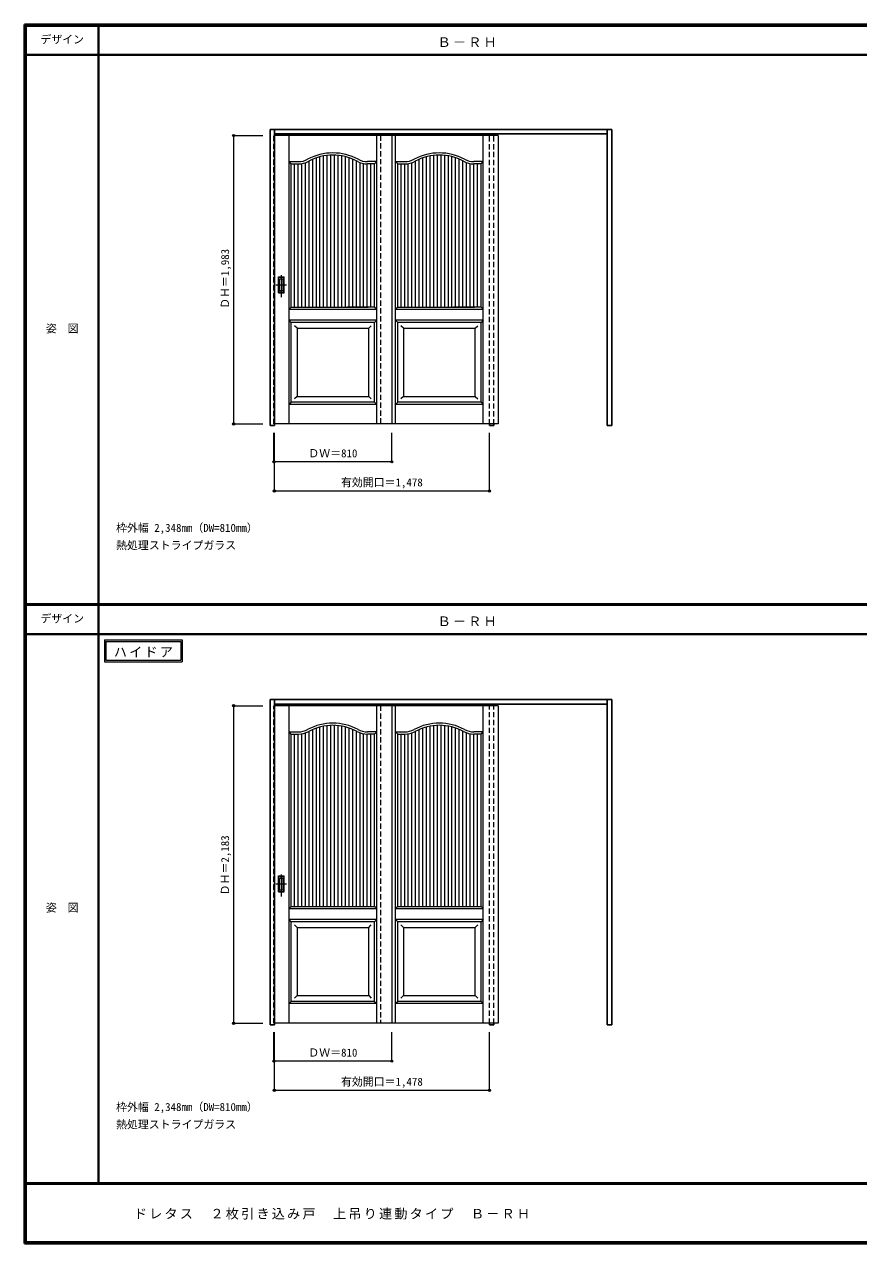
# Model space of a CAD drawing. Units: millimetres, scale not verified. Extents: x -6000 to 5700, y -4307 to 4175.
# Drawn here: x -6000 to -267, y -4205 to 4175 of the extents above; entities that cross this region are included whole.
import ezdxf
from ezdxf.enums import TextEntityAlignment as Align

# ---------------------------------------------------------------- set-up
doc = ezdxf.new("R2010")
doc.units = ezdxf.units.MM
doc.header["$LTSCALE"] = 30
doc.header["$PDMODE"] = 32
doc.header["$PDSIZE"] = 15
doc.linetypes.add('CHAIN1', pattern=[8, 5, -1, 1, -1])
doc.linetypes.add('DASHED1', pattern=[1.8, 1.2, -0.6])
for name, color, linetype, lineweight in [('0-2_扉', 7, 'Continuous', 18), ('0-4_枠', 3, 'Continuous', 25), ('0-6_引手SG', 7, 'Continuous', 18), ('0-A_文字', 7, 'Continuous', 18), ('0-B_寸法', 7, 'Continuous', 9), ('0-C_ハッチ', 4, 'Continuous', 9), ('F-1_枠', 6, 'Continuous', 40)]:
    doc.layers.add(name, color=color, linetype=linetype, lineweight=lineweight)
doc.layers.add('F-A_文字', color=7, linetype='Continuous')
doc.styles.add('ＭＳ ゴシック', font='')
doc.styles.get('ＭＳ ゴシック').set_extended_font_data('MS Gothic')

msp = doc.modelspace()

# ---------------------------------------------------------------- linework, layer by layer
at = {"layer": '0-2_扉', "color": 4, "linetype": 'DASHED1', "lineweight": 9}
for p, q in [((-4285, 3411.5), (-4282, 3411.5)), ((-4285, 1428.5), (-4285, 3411.5)), ((-3553, 3411.5), (-3553, 1428.5)), ((-4282, 1428.5), (-4285, 1428.5)), ((-4285, -507.75), (-4282, -507.75)), ((-4285, -2690.75), (-4285, -507.75)), ((-3553, -507.75), (-3553, -2690.75)), ((-4282, -2690.75), (-4285, -2690.75))]:
    msp.add_line(p, q, dxfattribs=at)
at = {"layer": '0-2_扉'}
for p, q in [((-3475, 3411.5), (-4282, 3411.5)), ((-4181.5, 1428.5), (-4181.5, 3411.5)), ((-3578.5, 1428.5), (-3578.5, 3411.5)), ((-2743, 3411.5), (-3550, 3411.5)), ((-3475, 3411.5), (-3475, 1428.5)), ((-3449.5, 1428.5), (-3449.5, 3411.5)), ((-2846.5, 1428.5), (-2846.5, 3411.5)), ((-2743, 3411.5), (-2743, 1428.5)), ((-4166.5, 3216.5), (-4181.5, 3231.5)), ((-4181.5, 3231.5), (-4117.49, 3231.5)), ((-4166.5, 2231.5), (-4166.5, 3216.5)), ((-4166.5, 3216.5), (-4117.49, 3216.5)), ((-3578.5, 3231.5), (-3642.51, 3231.5)), ((-3593.5, 3216.5), (-3642.51, 3216.5)), ((-3593.5, 3216.5), (-3578.5, 3231.5)), ((-3593.5, 2362.74), (-3593.5, 3216.5)), ((-3434.5, 3216.5), (-3449.5, 3231.5)), ((-3449.5, 3231.5), (-3385.49, 3231.5)), ((-3434.5, 2231.5), (-3434.5, 3216.5)), ((-3434.5, 3216.5), (-3385.49, 3216.5)), ((-2846.5, 3231.5), (-2910.51, 3231.5)), ((-2861.5, 3216.5), (-2910.51, 3216.5)), ((-2861.5, 3216.5), (-2846.5, 3231.5)), ((-2861.5, 2362.74), (-2861.5, 3216.5)), ((-3593.69, 3093.5), (-3593.5, 3093.5)), ((-2861.69, 3093.5), (-2861.5, 3093.5)), ((-3593.5, 2231.5), (-3593.5, 2373.55)), ((-2861.5, 2231.5), (-2861.5, 2373.55)), ((-4166.5, 2231.5), (-4181.5, 2216.5)), ((-4181.5, 2216.5), (-3578.5, 2216.5)), ((-4166.5, 2231.5), (-3638.5, 2231.5)), ((-3593.5, 2231.5), (-3782.5, 2231.5)), ((-3578.5, 2216.5), (-3593.5, 2231.5)), ((-3434.5, 2231.5), (-3449.5, 2216.5)), ((-3449.5, 2216.5), (-2846.5, 2216.5)), ((-3434.5, 2231.5), (-2906.5, 2231.5)), ((-2861.5, 2231.5), (-3050.5, 2231.5)), ((-2846.5, 2216.5), (-2861.5, 2231.5)), ((-4166.5, 2126.5), (-4181.5, 2141.5)), ((-3578.5, 2141.5), (-4181.5, 2141.5)), ((-4166.5, 1578.5), (-4166.5, 2126.5)), ((-3593.5, 2126.5), (-4166.5, 2126.5)), ((-4126.5, 2086.5), (-4144.18, 2104.18)), ((-3633.54, 2086.5), (-3615.86, 2104.18)), ((-3578.5, 2141.5), (-3593.5, 2126.5)), ((-3593.5, 1578.5), (-3593.5, 2126.5)), ((-3434.5, 2126.5), (-3449.5, 2141.5)), ((-2846.5, 2141.5), (-3449.5, 2141.5)), ((-3434.5, 1578.5), (-3434.5, 2126.5)), ((-2861.5, 2126.5), (-3434.5, 2126.5)), ((-3394.5, 2086.5), (-3412.18, 2104.18)), ((-2901.54, 2086.5), (-2883.86, 2104.18)), ((-2846.5, 2141.5), (-2861.5, 2126.5)), ((-2861.5, 1578.5), (-2861.5, 2126.5)), ((-4126.5, 2086.5), (-4126.5, 1618.5)), ((-4126.5, 2086.5), (-3633.5, 2086.5)), ((-3633.5, 1618.5), (-3633.5, 2086.5)), ((-3394.5, 2086.5), (-3394.5, 1618.5)), ((-3394.5, 2086.5), (-2901.5, 2086.5)), ((-2901.5, 1618.5), (-2901.5, 2086.5)), ((-4126.5, 1618.5), (-4144.18, 1600.82)), ((-4126.5, 1618.5), (-3633.5, 1618.5)), ((-3633.5, 1618.5), (-3633.5, 1619.93)), ((-3633.5, 1618.5), (-3615.82, 1600.82)), ((-3394.5, 1618.5), (-3412.18, 1600.82)), ((-3394.5, 1618.5), (-2901.5, 1618.5)), ((-2901.5, 1618.5), (-2901.5, 1619.93)), ((-2901.5, 1618.5), (-2883.82, 1600.82)), ((-4166.5, 1578.5), (-4181.5, 1563.5)), ((-3578.5, 1563.5), (-4181.5, 1563.5)), ((-3593.5, 1578.5), (-4166.5, 1578.5)), ((-3593.5, 1578.5), (-3578.5, 1563.5)), ((-3434.5, 1578.5), (-3449.5, 1563.5)), ((-2846.5, 1563.5), (-3449.5, 1563.5)), ((-2861.5, 1578.5), (-3434.5, 1578.5)), ((-2861.5, 1578.5), (-2846.5, 1563.5)), ((-3475, 1428.5), (-4282, 1428.5)), ((-2743, 1428.5), (-3550, 1428.5)), ((-3475, -507.75), (-4282, -507.75)), ((-4181.5, -2690.75), (-4181.5, -507.75)), ((-3578.5, -2690.75), (-3578.5, -507.75)), ((-2743, -507.75), (-3550, -507.75)), ((-3475, -507.75), (-3475, -2690.75)), ((-3449.5, -2690.75), (-3449.5, -507.75)), ((-2846.5, -2690.75), (-2846.5, -507.75)), ((-2743, -507.75), (-2743, -2690.75)), ((-4166.5, -702.75), (-4181.5, -687.75)), ((-4181.5, -687.75), (-4117.49, -687.75)), ((-4166.5, -702.75), (-4117.49, -702.75)), ((-4166.5, -1887.75), (-4166.5, -702.75)), ((-3578.5, -687.75), (-3642.51, -687.75)), ((-3593.5, -702.75), (-3642.51, -702.75)), ((-3593.5, -702.75), (-3578.5, -687.75)), ((-3593.5, -1887.75), (-3593.5, -702.75)), ((-3434.5, -702.75), (-3449.5, -687.75)), ((-3449.5, -687.75), (-3385.49, -687.75)), ((-3434.5, -702.75), (-3385.49, -702.75)), ((-3434.5, -1887.75), (-3434.5, -702.75)), ((-2846.5, -687.75), (-2910.51, -687.75)), ((-2861.5, -702.75), (-2910.51, -702.75)), ((-2861.5, -702.75), (-2846.5, -687.75)), ((-2861.5, -1887.75), (-2861.5, -702.75)), ((-3593.69, -825.75), (-3593.5, -825.75)), ((-2861.69, -825.75), (-2861.5, -825.75)), ((-4166.5, -1887.75), (-4181.5, -1902.75)), ((-4181.5, -1902.75), (-3578.5, -1902.75)), ((-4166.5, -1887.75), (-3593.5, -1887.75)), ((-3578.5, -1902.75), (-3593.5, -1887.75)), ((-3434.5, -1887.75), (-3449.5, -1902.75)), ((-3449.5, -1902.75), (-2846.5, -1902.75)), ((-3434.5, -1887.75), (-2861.5, -1887.75)), ((-2846.5, -1902.75), (-2861.5, -1887.75)), ((-4166.5, -1992.75), (-4181.5, -1977.75)), ((-3578.5, -1977.75), (-4181.5, -1977.75)), ((-4166.5, -2540.75), (-4166.5, -1992.75)), ((-3593.5, -1992.75), (-4166.5, -1992.75)), ((-3578.5, -1977.75), (-3593.5, -1992.75)), ((-3593.5, -2540.75), (-3593.5, -1992.75)), ((-3434.5, -1992.75), (-3449.5, -1977.75)), ((-2846.5, -1977.75), (-3449.5, -1977.75)), ((-3434.5, -2540.75), (-3434.5, -1992.75)), ((-2861.5, -1992.75), (-3434.5, -1992.75)), ((-2846.5, -1977.75), (-2861.5, -1992.75)), ((-2861.5, -2540.75), (-2861.5, -1992.75)), ((-4126.5, -2032.75), (-4144.18, -2015.07)), ((-4126.5, -2032.75), (-4126.5, -2500.75)), ((-4126.5, -2032.75), (-3633.5, -2032.75)), ((-3633.54, -2032.75), (-3615.86, -2015.07)), ((-3633.5, -2500.75), (-3633.5, -2032.75)), ((-3394.5, -2032.75), (-3412.18, -2015.07)), ((-3394.5, -2032.75), (-3394.5, -2500.75)), ((-3394.5, -2032.75), (-2901.5, -2032.75)), ((-2901.54, -2032.75), (-2883.86, -2015.07)), ((-2901.5, -2500.75), (-2901.5, -2032.75)), ((-4126.5, -2500.75), (-4144.18, -2518.43)), ((-4126.5, -2500.75), (-3633.5, -2500.75)), ((-3633.5, -2500.75), (-3633.5, -2499.32)), ((-3633.5, -2500.75), (-3615.82, -2518.43)), ((-3394.5, -2500.75), (-3412.18, -2518.43)), ((-3394.5, -2500.75), (-2901.5, -2500.75)), ((-2901.5, -2500.75), (-2901.5, -2499.32)), ((-2901.5, -2500.75), (-2883.82, -2518.43)), ((-4166.5, -2540.75), (-4181.5, -2555.75)), ((-3578.5, -2555.75), (-4181.5, -2555.75)), ((-3593.5, -2540.75), (-4166.5, -2540.75)), ((-3593.5, -2540.75), (-3578.5, -2555.75)), ((-3434.5, -2540.75), (-3449.5, -2555.75)), ((-2846.5, -2555.75), (-3449.5, -2555.75)), ((-2861.5, -2540.75), (-3434.5, -2540.75)), ((-2861.5, -2540.75), (-2846.5, -2555.75)), ((-3475, -2690.75), (-4282, -2690.75)), ((-2743, -2690.75), (-3550, -2690.75))]:
    msp.add_line(p, q, dxfattribs=at)
for centre, radius, start, end in [((-3880, 2926.5), 365, 61.6423, 118.3577), ((-3880, 2926.5), 350, 61.6423, 118.3577), ((-3148, 2926.5), 365, 61.6423, 118.3577), ((-3148, 2926.5), 350, 61.6423, 118.3577), ((-4117.49, 3366.5), 135, 270, 298.3577), ((-4117.49, 3366.5), 150, 270, 298.3577), ((-3642.51, 3366.5), 150, 241.6423, 270), ((-3642.51, 3366.5), 135, 241.6423, 270), ((-3385.49, 3366.5), 135, 270, 298.3577), ((-3385.49, 3366.5), 150, 270, 298.3577), ((-2910.51, 3366.5), 150, 241.6423, 270), ((-2910.51, 3366.5), 135, 241.6423, 270), ((-3880, -992.75), 365, 61.6423, 118.3577), ((-3880, -992.75), 350, 61.6423, 118.3577), ((-3148, -992.75), 365, 61.6423, 118.3577), ((-3148, -992.75), 350, 61.6423, 118.3577), ((-4117.49, -552.75), 135, 270, 298.3577), ((-4117.49, -552.75), 150, 270, 298.3577), ((-3642.51, -552.75), 150, 241.6423, 270), ((-3642.51, -552.75), 135, 241.6423, 270), ((-3385.49, -552.75), 135, 270, 298.3577), ((-3385.49, -552.75), 150, 270, 298.3577), ((-2910.51, -552.75), 150, 241.6423, 270), ((-2910.51, -552.75), 135, 241.6423, 270)]:
    msp.add_arc(centre, radius, start, end, dxfattribs=at)
at = {"layer": '0-4_枠'}
for p, q in [((-4312, 1418), (-4312, 3453)), ((-4312, 3453), (-1964, 3453)), ((-4282, 1418), (-4282, 3453)), ((-1994, 1418), (-1994, 3453)), ((-1964, 1418), (-1964, 3453)), ((-4282, 3423), (-1994, 3423)), ((-2804, 1428.5), (-2804, 1418)), ((-2774, 1428.5), (-2774, 1418)), ((-4282, 1418), (-4312, 1418)), ((-2804, 1418), (-2774, 1418)), ((-1964, 1418), (-1994, 1418)), ((-4312, -2701.25), (-4312, -466.25)), ((-4312, -466.25), (-1964, -466.25)), ((-4282, -2701.25), (-4282, -466.25)), ((-4282, -496.25), (-1994, -496.25)), ((-1994, -2701.25), (-1994, -466.25)), ((-1964, -2701.25), (-1964, -466.25)), ((-4282, -2701.25), (-4312, -2701.25)), ((-2804, -2690.75), (-2804, -2701.25)), ((-2804, -2701.25), (-2774, -2701.25)), ((-2774, -2690.75), (-2774, -2701.25)), ((-1964, -2701.25), (-1994, -2701.25))]:
    msp.add_line(p, q, dxfattribs=at)
at = {"layer": '0-4_枠', "color": 4, "linetype": 'DASHED1', "lineweight": 9}
for p, q in [((-2804, 1426), (-2804, 3423)), ((-2774, 1426), (-2774, 3423)), ((-2804, -2693.25), (-2804, -496.25)), ((-2774, -2693.25), (-2774, -496.25))]:
    msp.add_line(p, q, dxfattribs=at)
at = {"layer": '0-6_引手SG'}
for p, q in [((-4253, 2441), (-4215, 2441)), ((-4253, 2331), (-4253, 2441)), ((-4215, 2331), (-4215, 2441)), ((-4246.5, 2425), (-4221.5, 2425)), ((-4246.5, 2347), (-4246.5, 2425)), ((-4246.5, 2347), (-4221.5, 2347)), ((-4221.5, 2347), (-4221.5, 2425)), ((-4253, 2331), (-4215, 2331)), ((-4253, -1678.25), (-4215, -1678.25)), ((-4253, -1788.25), (-4253, -1678.25)), ((-4246.5, -1694.25), (-4221.5, -1694.25)), ((-4246.5, -1772.25), (-4246.5, -1694.25)), ((-4221.5, -1772.25), (-4221.5, -1694.25)), ((-4215, -1788.25), (-4215, -1678.25)), ((-4253, -1788.25), (-4215, -1788.25)), ((-4246.5, -1772.25), (-4221.5, -1772.25))]:
    msp.add_line(p, q, dxfattribs=at)
at = {"layer": '0-6_引手SG', "linetype": 'CHAIN1'}
for p, q in [((-4234, 2300.77), (-4234, 2471.62)), ((-4272.07, 2386), (-4199.56, 2386)), ((-4234, -1818.48), (-4234, -1647.63)), ((-4272.07, -1733.25), (-4199.56, -1733.25))]:
    msp.add_line(p, q, dxfattribs=at)
at = {"layer": '0-6_引手SG', "linetype": 'DASHED1'}
for p, q in [((-4218, 2335), (-4218, 2437)), ((-4250, 2335), (-4218, 2335)), ((-4218, -1784.25), (-4218, -1682.25)), ((-4250, -1784.25), (-4218, -1784.25))]:
    msp.add_line(p, q, dxfattribs=at)
for points in [[(-4250, 2335), (-4250, 2437), (-4218, 2437)], [(-4250, -1784.25), (-4250, -1682.25), (-4218, -1682.25)]]:
    msp.add_lwpolyline(points, dxfattribs=at)
at = {"layer": '0-A_文字'}
for p, q in [((-5450, -55.5), (-5450, -205.5)), ((-5440, -65.5), (-4925.67, -65.5)), ((-4925.67, -65.5), (-4925.67, -195.5)), ((-5450, -205.5), (-4915.67, -205.5))]:
    msp.add_line(p, q, dxfattribs=at)
for points in [[(-5450, -55.5), (-4915.67, -55.5), (-4915.67, -205.5)], [(-5440, -65.5), (-5440, -195.5), (-4925.67, -195.5)]]:
    msp.add_lwpolyline(points, dxfattribs=at)
at = {"layer": '0-B_寸法', "color": 4}
for p, q in [((-4562, 3411.5), (-4562, 1428.5)), ((-4562, 3411.5), (-4362, 3411.5)), ((-4562, 1428.5), (-4362, 1428.5)), ((-4285, 1168), (-4285, 1368)), ((-4282, 968), (-4282, 1368)), ((-3475, 1168), (-3475, 1368)), ((-2804, 968), (-2804, 1368)), ((-3475, 1168), (-4285, 1168)), ((-4282, 968), (-2804, 968)), ((-4562, -507.75), (-4362, -507.75)), ((-4562, -507.75), (-4562, -2690.75)), ((-4562, -2690.75), (-4362, -2690.75)), ((-4285, -2951.25), (-4285, -2751.25)), ((-4282, -3151.25), (-4282, -2751.25)), ((-3475, -2951.25), (-3475, -2751.25)), ((-2804, -3151.25), (-2804, -2751.25)), ((-3475, -2951.25), (-4285, -2951.25)), ((-4282, -3151.25), (-2804, -3151.25))]:
    msp.add_line(p, q, dxfattribs=at)
at = {"layer": '0-B_寸法'}
for p in [(-4562, 3411.5), (-4562, 1428.5), (-4285, 1168), (-3475, 1168), (-4282, 968), (-2804, 968), (-4562, -507.75), (-4562, -2690.75), (-4285, -2951.25), (-3475, -2951.25), (-4282, -3151.25), (-2804, -3151.25)]:
    msp.add_point(p, dxfattribs=at)
at = {"layer": '0-C_ハッチ'}
for p, q in [((-3943.5, 2231.5), (-3943.5, 3270.69)), ((-3918.5, 2231.5), (-3918.5, 3274.38)), ((-3893.5, 2231.5), (-3893.5, 3276.24)), ((-3868.5, 2231.5), (-3868.5, 3276.31)), ((-3843.5, 2231.5), (-3843.5, 3274.59)), ((-3818.5, 2231.5), (-3818.5, 3271.06)), ((-3211.5, 2231.5), (-3211.5, 3270.69)), ((-3186.5, 2231.5), (-3186.5, 3274.38)), ((-3161.5, 2231.5), (-3161.5, 3276.24)), ((-3136.5, 2231.5), (-3136.5, 3276.31)), ((-3111.5, 2231.5), (-3111.5, 3274.59)), ((-3086.5, 2231.5), (-3086.5, 3271.06)), ((-4143.5, 2231.5), (-4143.5, 3216.75)), ((-4118.5, 2231.5), (-4118.5, 3216.5)), ((-4093.5, 2231.5), (-4093.5, 3218.43)), ((-4068.5, 2231.5), (-4068.5, 3224.73)), ((-4043.5, 2231.5), (-4043.5, 3235.97)), ((-4018.5, 2231.5), (-4018.5, 3247.93)), ((-3993.5, 2231.5), (-3993.5, 3257.59)), ((-3968.5, 2231.5), (-3968.5, 3265.13)), ((-3793.5, 2231.5), (-3793.5, 3265.65)), ((-3768.5, 2231.5), (-3768.5, 3258.27)), ((-3743.5, 2231.5), (-3743.5, 3248.79)), ((-3718.5, 2231.5), (-3718.5, 3237.01)), ((-3693.5, 2231.5), (-3693.5, 3225.43)), ((-3668.5, 2231.5), (-3668.5, 3218.77)), ((-3643.5, 2231.5), (-3643.5, 3217.75)), ((-3618.5, 2231.5), (-3618.5, 3216.5)), ((-3411.5, 2231.5), (-3411.5, 3216.75)), ((-3386.5, 2231.5), (-3386.5, 3216.5)), ((-3361.5, 2231.5), (-3361.5, 3218.43)), ((-3336.5, 2231.5), (-3336.5, 3224.73)), ((-3311.5, 2231.5), (-3311.5, 3235.97)), ((-3286.5, 2231.5), (-3286.5, 3247.93)), ((-3261.5, 2231.5), (-3261.5, 3257.59)), ((-3236.5, 2231.5), (-3236.5, 3265.13)), ((-3061.5, 2231.5), (-3061.5, 3265.65)), ((-3036.5, 2231.5), (-3036.5, 3258.27)), ((-3011.5, 2231.5), (-3011.5, 3248.79)), ((-2986.5, 2231.5), (-2986.5, 3237.01)), ((-2961.5, 2231.5), (-2961.5, 3225.43)), ((-2936.5, 2231.5), (-2936.5, 3218.77)), ((-2911.5, 2231.5), (-2911.5, 3217.75)), ((-2886.5, 2231.5), (-2886.5, 3216.5)), ((-3993.5, -1887.75), (-3993.5, -661.66)), ((-3968.5, -1887.75), (-3968.5, -654.12)), ((-3943.5, -1887.75), (-3943.5, -648.56)), ((-3918.5, -1887.75), (-3918.5, -644.87)), ((-3893.5, -1887.75), (-3893.5, -643.01)), ((-3868.5, -1887.75), (-3868.5, -642.94)), ((-3843.5, -1887.75), (-3843.5, -644.66)), ((-3818.5, -1887.75), (-3818.5, -648.19)), ((-3793.5, -1887.75), (-3793.5, -653.6)), ((-3768.5, -1887.75), (-3768.5, -660.98)), ((-3261.5, -1887.75), (-3261.5, -661.66)), ((-3236.5, -1887.75), (-3236.5, -654.12)), ((-3211.5, -1887.75), (-3211.5, -648.56)), ((-3186.5, -1887.75), (-3186.5, -644.87)), ((-3161.5, -1887.75), (-3161.5, -643.01)), ((-3136.5, -1887.75), (-3136.5, -642.94)), ((-3111.5, -1887.75), (-3111.5, -644.66)), ((-3086.5, -1887.75), (-3086.5, -648.19)), ((-3061.5, -1887.75), (-3061.5, -653.6)), ((-3036.5, -1887.75), (-3036.5, -660.98)), ((-4143.5, -1887.75), (-4143.5, -702.5)), ((-4118.5, -1887.75), (-4118.5, -702.75)), ((-4093.5, -1887.75), (-4093.5, -700.82)), ((-4068.5, -1887.75), (-4068.5, -694.52)), ((-4043.5, -1887.75), (-4043.5, -683.28)), ((-4018.5, -1887.75), (-4018.5, -671.32)), ((-3743.5, -1887.75), (-3743.5, -670.46)), ((-3718.5, -1887.75), (-3718.5, -682.24)), ((-3693.5, -1887.75), (-3693.5, -693.82)), ((-3668.5, -1887.75), (-3668.5, -700.48)), ((-3643.5, -1887.75), (-3643.5, -701.5)), ((-3618.5, -1887.75), (-3618.5, -702.75)), ((-3411.5, -1887.75), (-3411.5, -702.5)), ((-3386.5, -1887.75), (-3386.5, -702.75)), ((-3361.5, -1887.75), (-3361.5, -700.82)), ((-3336.5, -1887.75), (-3336.5, -694.52)), ((-3311.5, -1887.75), (-3311.5, -683.28)), ((-3286.5, -1887.75), (-3286.5, -671.32)), ((-3011.5, -1887.75), (-3011.5, -670.46)), ((-2986.5, -1887.75), (-2986.5, -682.24)), ((-2961.5, -1887.75), (-2961.5, -693.82)), ((-2936.5, -1887.75), (-2936.5, -700.48)), ((-2911.5, -1887.75), (-2911.5, -701.5)), ((-2886.5, -1887.75), (-2886.5, -702.75))]:
    msp.add_line(p, q, dxfattribs=at)
at = {"layer": 'F-1_枠'}
for p, q in [((-6000, 4175), (5700, 4175)), ((-6000, 4175), (-6000, -4205)), ((-6000, 4170), (5700, 4170)), ((-6000, 4165), (5700, 4165)), ((-5995, 4175), (-5995, -4205)), ((-5990, 4175), (-5990, -4205)), ((-5490, 4175), (-5490, -3790)), ((-6000, 3965), (5700, 3965)), ((-6000, 190.5), (5700, 190.5)), ((-6000, 187.5), (5700, 187.5)), ((-6000, 184.5), (5700, 184.5)), ((-6000, -15.5), (5700, -15.5)), ((5700, -3790), (-6000, -3790)), ((5700, -3795), (-6000, -3795)), ((5700, -4195), (-6000, -4195)), ((5700, -4200), (-6000, -4200)), ((5700, -4205), (-6000, -4205))]:
    msp.add_line(p, q, dxfattribs=at)

# ---------------------------------------------------------------- texts
at = {"layer": '0-A_文字', "style": 'ＭＳ ゴシック'}
for s, p in [('枠外幅 2,348mm（DW=810mm）', (-5370, 670.5)), ('熱処理ストライプガラス', (-5370, 550.5)), ('枠外幅 2,348mm（DW=810mm）', (-5370, -3310)), ('熱処理ストライプガラス', (-5370, -3430))]:
    msp.add_text(s, height=54.99, dxfattribs=at).set_placement(p, align=Align.BOTTOM_LEFT)
at = {"layer": '0-A_文字', "char_height": 65.98, "attachment_point": 7, "style": 'ＭＳ ゴシック'}
for s, insert in [('\\T1.17;Ｂ－ＲＨ', (-3160, 4020)), ('\\T1.17;Ｂ－ＲＨ', (-3160, 39.5)), ('\\T1.17;ハイドア', (-5385.34, -175.5))]:
    msp.add_mtext(s, dxfattribs=dict(at, insert=insert))
at = {"layer": '0-B_寸法', "style": 'ＭＳ ゴシック'}
for s, p in [('ＤＨ＝1,983', (-4577, 2219.75)), ('ＤＨ＝2,183', (-4577, -1811.25))]:
    msp.add_text(s, height=54.99, rotation=90, dxfattribs=at).set_placement(p, align=Align.BOTTOM_LEFT)
for s, p in [('ＤＷ＝810', (-4048.75, 1183)), ('有効開口＝1,478', (-3824.25, 983)), ('ＤＷ＝810', (-4048.75, -2936.25)), ('有効開口＝1,478', (-3824.25, -3136.25))]:
    msp.add_text(s, height=54.99, dxfattribs=at).set_placement(p, align=Align.BOTTOM_LEFT)
at = {"layer": 'F-A_文字', "style": 'ＭＳ ゴシック'}
for s, p in [('デザイン', (-5890, 4027.5)), ('姿\u3000図', (-5852.5, 2040.25)), ('デザイン', (-5890, 47)), ('姿\u3000図', (-5852.5, -1940.25))]:
    msp.add_text(s, height=54.99, dxfattribs=at).set_placement(p, align=Align.BOTTOM_LEFT)
at = {"layer": 'F-A_文字', "insert": (-5247.55, -4040), "char_height": 65.98, "attachment_point": 7, "style": 'ＭＳ ゴシック'}
msp.add_mtext('\\T1.17;ドレタス\u3000２枚引き込み戸\u3000上吊り連動タイプ\u3000Ｂ－ＲＨ', dxfattribs=at)

doc.saveas('drawing.dxf')
